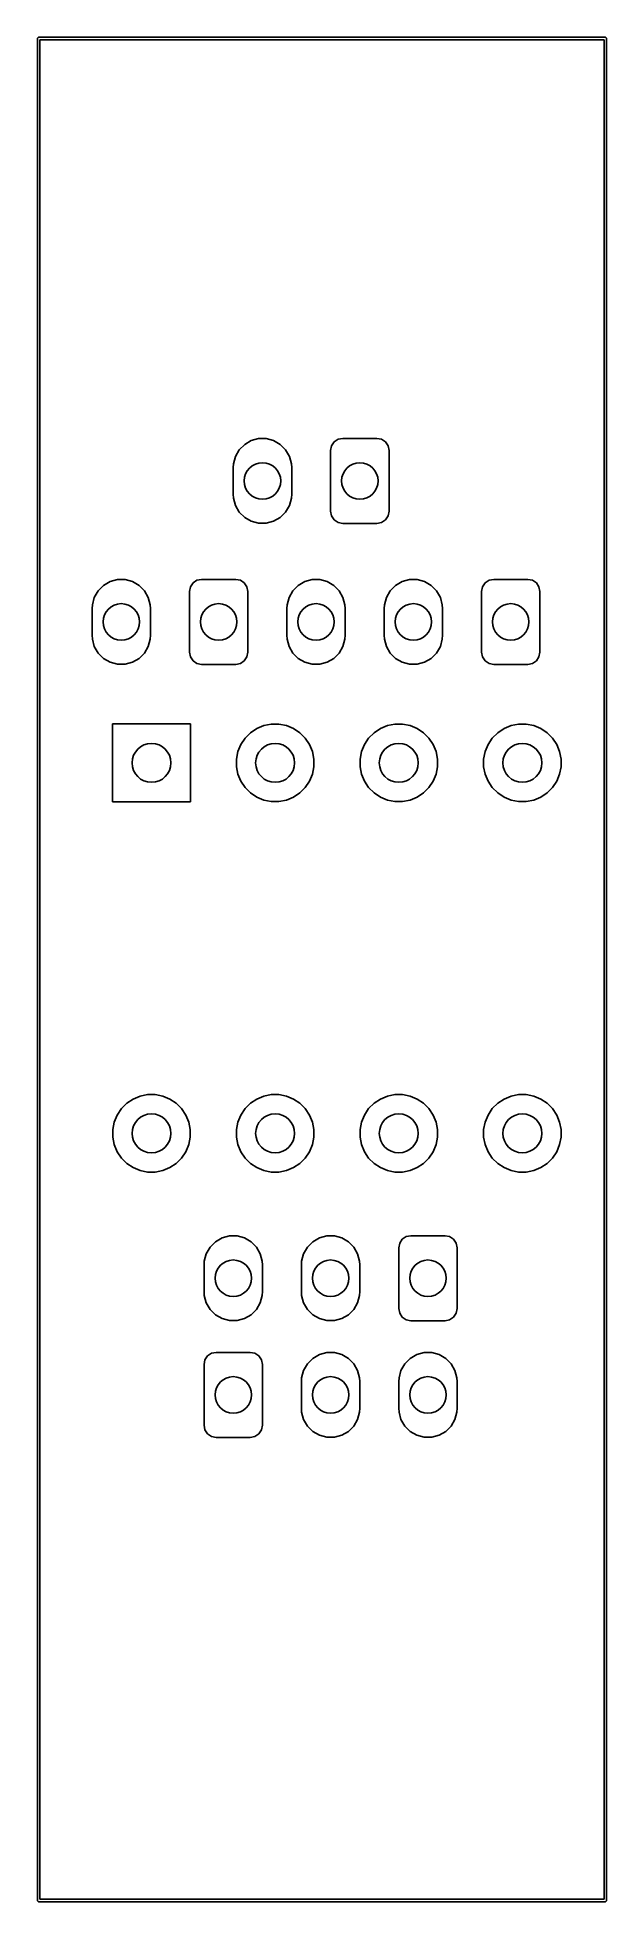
# Model space of a CAD drawing. Extents: x 144.8 to 156.5, y -78.8 to -40.5.
import ezdxf

# ---------------------------------------------------------------- set-up
doc = ezdxf.new("R2010")
doc.units = 0
doc.layers.add('BLACK', color=7, linetype='CONTINUOUS')

msp = doc.modelspace()

# ---------------------------------------------------------------- linework, layer by layer
at = {"layer": 'BLACK', "linetype": 'CONTINUOUS'}
for p, q in [((144.775, -40.5), (144.776903, -40.490433)), ((144.775, -78.8), (144.775, -40.5)), ((144.776903, -40.490433), (144.790433, -40.476903)), ((144.790433, -40.476903), (144.8, -40.475)), ((144.8, -40.475), (156.446071, -40.475)), ((144.825, -40.525), (144.825, -78.775)), ((156.421071, -40.525), (144.825, -40.525)), ((156.421071, -78.775), (156.421071, -40.525)), ((156.446071, -40.475), (156.455638, -40.476903)), ((156.455638, -40.476903), (156.469168, -40.490433)), ((156.469168, -40.490433), (156.471071, -40.5)), ((156.471071, -40.5), (156.471071, -78.8)), ((148.845672, -49.09539), (148.923988, -48.959743)), ((148.923988, -48.959743), (149.034743, -48.848988)), ((149.034743, -48.848988), (149.17039, -48.770672)), ((149.17039, -48.770672), (149.321684, -48.730133)), ((149.321684, -48.730133), (149.478316, -48.730133)), ((149.478316, -48.730133), (149.62961, -48.770672)), ((149.62961, -48.770672), (149.765257, -48.848988)), ((149.765257, -48.848988), (149.876012, -48.959743)), ((149.876012, -48.959743), (149.954328, -49.09539)), ((150.8, -48.975), (150.81903, -48.879329)), ((150.8, -50.225), (150.8, -48.975)), ((150.81903, -48.879329), (150.873223, -48.798223)), ((150.873223, -48.798223), (150.954329, -48.74403)), ((150.954329, -48.74403), (151.05, -48.725)), ((151.05, -48.725), (151.75, -48.725)), ((151.75, -48.725), (151.845671, -48.74403)), ((151.845671, -48.74403), (151.926777, -48.798223)), ((151.926777, -48.798223), (151.98097, -48.879329)), ((151.98097, -48.879329), (152, -48.975)), ((152, -48.975), (152, -50.225)), ((148.8, -49.325), (148.805133, -49.246684)), ((148.8, -49.875), (148.8, -49.325)), ((148.805133, -49.246684), (148.845672, -49.09539)), ((149.954328, -49.09539), (149.994867, -49.246684)), ((149.994867, -49.246684), (150, -49.325)), ((150, -49.325), (150, -49.875)), ((148.805133, -49.953316), (148.8, -49.875)), ((148.845672, -50.10461), (148.805133, -49.953316)), ((148.923988, -50.240257), (148.845672, -50.10461)), ((149.954328, -50.10461), (149.876012, -50.240257)), ((149.994867, -49.953316), (149.954328, -50.10461)), ((150, -49.875), (149.994867, -49.953316)), ((150.81903, -50.320671), (150.8, -50.225)), ((152, -50.225), (151.98097, -50.320671)), ((149.034743, -50.351012), (148.923988, -50.240257)), ((149.17039, -50.429328), (149.034743, -50.351012)), ((149.321684, -50.469867), (149.17039, -50.429328)), ((149.478316, -50.469867), (149.321684, -50.469867)), ((149.62961, -50.429328), (149.478316, -50.469867)), ((149.765257, -50.351012), (149.62961, -50.429328)), ((149.876012, -50.240257), (149.765257, -50.351012)), ((150.873223, -50.401777), (150.81903, -50.320671)), ((150.954329, -50.45597), (150.873223, -50.401777)), ((151.05, -50.475), (150.954329, -50.45597)), ((151.75, -50.475), (151.05, -50.475)), ((151.845671, -50.45597), (151.75, -50.475)), ((151.926777, -50.401777), (151.845671, -50.45597)), ((151.98097, -50.320671), (151.926777, -50.401777)), ((146.023988, -51.859743), (146.134743, -51.748988)), ((146.134743, -51.748988), (146.27039, -51.670672)), ((146.27039, -51.670672), (146.421684, -51.630133)), ((146.421684, -51.630133), (146.578316, -51.630133)), ((146.578316, -51.630133), (146.72961, -51.670672)), ((146.72961, -51.670672), (146.865257, -51.748988)), ((146.865257, -51.748988), (146.976012, -51.859743)), ((147.91903, -51.779329), (147.973223, -51.698223)), ((147.973223, -51.698223), (148.054329, -51.64403)), ((148.054329, -51.64403), (148.15, -51.625)), ((148.15, -51.625), (148.85, -51.625)), ((148.85, -51.625), (148.945671, -51.64403)), ((148.945671, -51.64403), (149.026777, -51.698223)), ((149.026777, -51.698223), (149.08097, -51.779329)), ((150.023988, -51.859743), (150.134743, -51.748988)), ((150.134743, -51.748988), (150.27039, -51.670672)), ((150.27039, -51.670672), (150.421684, -51.630133)), ((150.421684, -51.630133), (150.578316, -51.630133)), ((150.578316, -51.630133), (150.72961, -51.670672)), ((150.72961, -51.670672), (150.865257, -51.748988)), ((150.865257, -51.748988), (150.976012, -51.859743)), ((152.023988, -51.859743), (152.134743, -51.748988)), ((152.134743, -51.748988), (152.27039, -51.670672)), ((152.27039, -51.670672), (152.421684, -51.630133)), ((152.421684, -51.630133), (152.578316, -51.630133)), ((152.578316, -51.630133), (152.72961, -51.670672)), ((152.72961, -51.670672), (152.865257, -51.748988)), ((152.865257, -51.748988), (152.976012, -51.859743)), ((153.91903, -51.779329), (153.973223, -51.698223)), ((153.973223, -51.698223), (154.054329, -51.64403)), ((154.054329, -51.64403), (154.15, -51.625)), ((154.15, -51.625), (154.85, -51.625)), ((154.85, -51.625), (154.945671, -51.64403)), ((154.945671, -51.64403), (155.026777, -51.698223)), ((155.026777, -51.698223), (155.08097, -51.779329)), ((145.9, -52.225), (145.905133, -52.146684)), ((145.905133, -52.146684), (145.945672, -51.99539)), ((145.945672, -51.99539), (146.023988, -51.859743)), ((146.976012, -51.859743), (147.054328, -51.99539)), ((147.054328, -51.99539), (147.094867, -52.146684)), ((147.094867, -52.146684), (147.1, -52.225)), ((147.9, -51.875), (147.91903, -51.779329)), ((147.9, -53.125), (147.9, -51.875)), ((149.08097, -51.779329), (149.1, -51.875)), ((149.1, -51.875), (149.1, -53.125)), ((149.9, -52.225), (149.905133, -52.146684)), ((149.905133, -52.146684), (149.945672, -51.99539)), ((149.945672, -51.99539), (150.023988, -51.859743)), ((150.976012, -51.859743), (151.054328, -51.99539)), ((151.054328, -51.99539), (151.094867, -52.146684)), ((151.094867, -52.146684), (151.1, -52.225)), ((151.9, -52.225), (151.905133, -52.146684)), ((151.905133, -52.146684), (151.945672, -51.99539)), ((151.945672, -51.99539), (152.023988, -51.859743)), ((152.976012, -51.859743), (153.054328, -51.99539)), ((153.054328, -51.99539), (153.094867, -52.146684)), ((153.094867, -52.146684), (153.1, -52.225)), ((153.9, -51.875), (153.91903, -51.779329)), ((153.9, -53.125), (153.9, -51.875)), ((155.08097, -51.779329), (155.1, -51.875)), ((155.1, -51.875), (155.1, -53.125)), ((145.9, -52.775), (145.9, -52.225)), ((147.1, -52.225), (147.1, -52.775)), ((149.9, -52.775), (149.9, -52.225)), ((151.1, -52.225), (151.1, -52.775)), ((151.9, -52.775), (151.9, -52.225)), ((153.1, -52.225), (153.1, -52.775)), ((145.905133, -52.853316), (145.9, -52.775)), ((145.945672, -53.00461), (145.905133, -52.853316)), ((147.094867, -52.853316), (147.054328, -53.00461)), ((147.1, -52.775), (147.094867, -52.853316)), ((149.905133, -52.853316), (149.9, -52.775)), ((149.945672, -53.00461), (149.905133, -52.853316)), ((151.094867, -52.853316), (151.054328, -53.00461)), ((151.1, -52.775), (151.094867, -52.853316)), ((151.905133, -52.853316), (151.9, -52.775)), ((151.945672, -53.00461), (151.905133, -52.853316)), ((153.094867, -52.853316), (153.054328, -53.00461)), ((153.1, -52.775), (153.094867, -52.853316)), ((146.023988, -53.140257), (145.945672, -53.00461)), ((146.134743, -53.251012), (146.023988, -53.140257)), ((146.27039, -53.329328), (146.134743, -53.251012)), ((146.865257, -53.251012), (146.72961, -53.329328)), ((146.976012, -53.140257), (146.865257, -53.251012)), ((147.054328, -53.00461), (146.976012, -53.140257)), ((147.91903, -53.220671), (147.9, -53.125)), ((147.973223, -53.301777), (147.91903, -53.220671)), ((148.054329, -53.35597), (147.973223, -53.301777)), ((149.026777, -53.301777), (148.945671, -53.35597)), ((149.08097, -53.220671), (149.026777, -53.301777)), ((149.1, -53.125), (149.08097, -53.220671)), ((150.023988, -53.140257), (149.945672, -53.00461)), ((150.134743, -53.251012), (150.023988, -53.140257)), ((150.27039, -53.329328), (150.134743, -53.251012)), ((150.865257, -53.251012), (150.72961, -53.329328)), ((150.976012, -53.140257), (150.865257, -53.251012)), ((151.054328, -53.00461), (150.976012, -53.140257)), ((152.023988, -53.140257), (151.945672, -53.00461)), ((152.134743, -53.251012), (152.023988, -53.140257)), ((152.27039, -53.329328), (152.134743, -53.251012)), ((152.865257, -53.251012), (152.72961, -53.329328)), ((152.976012, -53.140257), (152.865257, -53.251012)), ((153.054328, -53.00461), (152.976012, -53.140257)), ((153.91903, -53.220671), (153.9, -53.125)), ((153.973223, -53.301777), (153.91903, -53.220671)), ((154.054329, -53.35597), (153.973223, -53.301777)), ((155.026777, -53.301777), (154.945671, -53.35597)), ((155.08097, -53.220671), (155.026777, -53.301777)), ((155.1, -53.125), (155.08097, -53.220671)), ((146.421684, -53.369867), (146.27039, -53.329328)), ((146.578316, -53.369867), (146.421684, -53.369867)), ((146.72961, -53.329328), (146.578316, -53.369867)), ((148.15, -53.375), (148.054329, -53.35597)), ((148.85, -53.375), (148.15, -53.375)), ((148.945671, -53.35597), (148.85, -53.375)), ((150.421684, -53.369867), (150.27039, -53.329328)), ((150.578316, -53.369867), (150.421684, -53.369867)), ((150.72961, -53.329328), (150.578316, -53.369867)), ((152.421684, -53.369867), (152.27039, -53.329328)), ((152.578316, -53.369867), (152.421684, -53.369867)), ((152.72961, -53.329328), (152.578316, -53.369867)), ((154.15, -53.375), (154.054329, -53.35597)), ((154.85, -53.375), (154.15, -53.375)), ((154.945671, -53.35597), (154.85, -53.375)), ((146.32, -56.2), (146.32, -54.6)), ((146.32, -54.6), (147.92, -54.6)), ((147.92, -54.6), (147.92, -56.2)), ((149.041592, -54.892485), (149.152485, -54.781592)), ((149.152485, -54.781592), (149.282883, -54.694463)), ((149.282883, -54.694463), (149.427772, -54.634448)), ((149.427772, -54.634448), (149.581586, -54.603852)), ((149.581586, -54.603852), (149.738414, -54.603852)), ((149.738414, -54.603852), (149.892228, -54.634448)), ((149.892228, -54.634448), (150.037117, -54.694463)), ((150.037117, -54.694463), (150.167515, -54.781592)), ((150.167515, -54.781592), (150.278408, -54.892485)), ((151.581592, -54.892485), (151.692485, -54.781592)), ((151.692485, -54.781592), (151.822883, -54.694463)), ((151.822883, -54.694463), (151.967772, -54.634448)), ((151.967772, -54.634448), (152.121586, -54.603852)), ((152.121586, -54.603852), (152.278414, -54.603852)), ((152.278414, -54.603852), (152.432228, -54.634448)), ((152.432228, -54.634448), (152.577117, -54.694463)), ((152.577117, -54.694463), (152.707515, -54.781592)), ((152.707515, -54.781592), (152.818408, -54.892485)), ((154.121592, -54.892485), (154.232485, -54.781592)), ((154.232485, -54.781592), (154.362883, -54.694463)), ((154.362883, -54.694463), (154.507772, -54.634448)), ((154.507772, -54.634448), (154.661586, -54.603852)), ((154.661586, -54.603852), (154.818414, -54.603852)), ((154.818414, -54.603852), (154.972228, -54.634448)), ((154.972228, -54.634448), (155.117117, -54.694463)), ((155.117117, -54.694463), (155.247515, -54.781592)), ((155.247515, -54.781592), (155.358408, -54.892485)), ((148.863852, -55.321586), (148.894448, -55.167772)), ((148.894448, -55.167772), (148.954463, -55.022883)), ((148.954463, -55.022883), (149.041592, -54.892485)), ((150.278408, -54.892485), (150.365537, -55.022883)), ((150.365537, -55.022883), (150.425552, -55.167772)), ((150.425552, -55.167772), (150.456148, -55.321586)), ((151.403852, -55.321586), (151.434448, -55.167772)), ((151.434448, -55.167772), (151.494463, -55.022883)), ((151.494463, -55.022883), (151.581592, -54.892485)), ((152.818408, -54.892485), (152.905537, -55.022883)), ((152.905537, -55.022883), (152.965552, -55.167772)), ((152.965552, -55.167772), (152.996148, -55.321586)), ((153.943852, -55.321586), (153.974448, -55.167772)), ((153.974448, -55.167772), (154.034463, -55.022883)), ((154.034463, -55.022883), (154.121592, -54.892485)), ((155.358408, -54.892485), (155.445537, -55.022883)), ((155.445537, -55.022883), (155.505552, -55.167772)), ((155.505552, -55.167772), (155.536148, -55.321586)), ((148.863852, -55.478414), (148.863852, -55.321586)), ((148.894448, -55.632228), (148.863852, -55.478414)), ((150.456148, -55.478414), (150.425552, -55.632228)), ((150.456148, -55.321586), (150.456148, -55.478414)), ((151.403852, -55.478414), (151.403852, -55.321586)), ((151.434448, -55.632228), (151.403852, -55.478414)), ((152.996148, -55.478414), (152.965552, -55.632228)), ((152.996148, -55.321586), (152.996148, -55.478414)), ((153.943852, -55.478414), (153.943852, -55.321586)), ((153.974448, -55.632228), (153.943852, -55.478414)), ((155.536148, -55.478414), (155.505552, -55.632228)), ((155.536148, -55.321586), (155.536148, -55.478414)), ((148.954463, -55.777117), (148.894448, -55.632228)), ((149.041592, -55.907515), (148.954463, -55.777117)), ((149.152485, -56.018408), (149.041592, -55.907515)), ((150.278408, -55.907515), (150.167515, -56.018408)), ((150.365537, -55.777117), (150.278408, -55.907515)), ((150.425552, -55.632228), (150.365537, -55.777117)), ((151.494463, -55.777117), (151.434448, -55.632228)), ((151.581592, -55.907515), (151.494463, -55.777117)), ((151.692485, -56.018408), (151.581592, -55.907515)), ((152.818408, -55.907515), (152.707515, -56.018408)), ((152.905537, -55.777117), (152.818408, -55.907515)), ((152.965552, -55.632228), (152.905537, -55.777117)), ((154.034463, -55.777117), (153.974448, -55.632228)), ((154.121592, -55.907515), (154.034463, -55.777117)), ((154.232485, -56.018408), (154.121592, -55.907515)), ((155.358408, -55.907515), (155.247515, -56.018408)), ((155.445537, -55.777117), (155.358408, -55.907515)), ((155.505552, -55.632228), (155.445537, -55.777117)), ((147.92, -56.2), (146.32, -56.2)), ((149.282883, -56.105537), (149.152485, -56.018408)), ((149.427772, -56.165552), (149.282883, -56.105537)), ((149.581586, -56.196148), (149.427772, -56.165552)), ((149.738414, -56.196148), (149.581586, -56.196148)), ((149.892228, -56.165552), (149.738414, -56.196148)), ((150.037117, -56.105537), (149.892228, -56.165552)), ((150.167515, -56.018408), (150.037117, -56.105537)), ((151.822883, -56.105537), (151.692485, -56.018408)), ((151.967772, -56.165552), (151.822883, -56.105537)), ((152.121586, -56.196148), (151.967772, -56.165552)), ((152.278414, -56.196148), (152.121586, -56.196148)), ((152.432228, -56.165552), (152.278414, -56.196148)), ((152.577117, -56.105537), (152.432228, -56.165552)), ((152.707515, -56.018408), (152.577117, -56.105537)), ((154.362883, -56.105537), (154.232485, -56.018408)), ((154.507772, -56.165552), (154.362883, -56.105537)), ((154.661586, -56.196148), (154.507772, -56.165552)), ((154.818414, -56.196148), (154.661586, -56.196148)), ((154.972228, -56.165552), (154.818414, -56.196148)), ((155.117117, -56.105537), (154.972228, -56.165552)), ((155.247515, -56.018408), (155.117117, -56.105537)), ((146.501592, -62.512485), (146.612485, -62.401592)), ((146.612485, -62.401592), (146.742883, -62.314463)), ((146.742883, -62.314463), (146.887772, -62.254448)), ((146.887772, -62.254448), (147.041586, -62.223852)), ((147.041586, -62.223852), (147.198414, -62.223852)), ((147.198414, -62.223852), (147.352228, -62.254448)), ((147.352228, -62.254448), (147.497117, -62.314463)), ((147.497117, -62.314463), (147.627515, -62.401592)), ((147.627515, -62.401592), (147.738408, -62.512485)), ((149.041592, -62.512485), (149.152485, -62.401592)), ((149.152485, -62.401592), (149.282883, -62.314463)), ((149.282883, -62.314463), (149.427772, -62.254448)), ((149.427772, -62.254448), (149.581586, -62.223852)), ((149.581586, -62.223852), (149.738414, -62.223852)), ((149.738414, -62.223852), (149.892228, -62.254448)), ((149.892228, -62.254448), (150.037117, -62.314463)), ((150.037117, -62.314463), (150.167515, -62.401592)), ((150.167515, -62.401592), (150.278408, -62.512485)), ((151.581592, -62.512485), (151.692485, -62.401592)), ((151.692485, -62.401592), (151.822883, -62.314463)), ((151.822883, -62.314463), (151.967772, -62.254448)), ((151.967772, -62.254448), (152.121586, -62.223852)), ((152.121586, -62.223852), (152.278414, -62.223852)), ((152.278414, -62.223852), (152.432228, -62.254448)), ((152.432228, -62.254448), (152.577117, -62.314463)), ((152.577117, -62.314463), (152.707515, -62.401592)), ((152.707515, -62.401592), (152.818408, -62.512485)), ((154.121592, -62.512485), (154.232485, -62.401592)), ((154.232485, -62.401592), (154.362883, -62.314463)), ((154.362883, -62.314463), (154.507772, -62.254448)), ((154.507772, -62.254448), (154.661586, -62.223852)), ((154.661586, -62.223852), (154.818414, -62.223852)), ((154.818414, -62.223852), (154.972228, -62.254448)), ((154.972228, -62.254448), (155.117117, -62.314463)), ((155.117117, -62.314463), (155.247515, -62.401592)), ((155.247515, -62.401592), (155.358408, -62.512485)), ((146.323852, -62.941586), (146.354448, -62.787772)), ((146.354448, -62.787772), (146.414463, -62.642883)), ((146.414463, -62.642883), (146.501592, -62.512485)), ((147.738408, -62.512485), (147.825537, -62.642883)), ((147.825537, -62.642883), (147.885552, -62.787772)), ((147.885552, -62.787772), (147.916148, -62.941586)), ((148.863852, -62.941586), (148.894448, -62.787772)), ((148.894448, -62.787772), (148.954463, -62.642883)), ((148.954463, -62.642883), (149.041592, -62.512485)), ((150.278408, -62.512485), (150.365537, -62.642883)), ((150.365537, -62.642883), (150.425552, -62.787772)), ((150.425552, -62.787772), (150.456148, -62.941586)), ((151.403852, -62.941586), (151.434448, -62.787772)), ((151.434448, -62.787772), (151.494463, -62.642883)), ((151.494463, -62.642883), (151.581592, -62.512485)), ((152.818408, -62.512485), (152.905537, -62.642883)), ((152.905537, -62.642883), (152.965552, -62.787772)), ((152.965552, -62.787772), (152.996148, -62.941586)), ((153.943852, -62.941586), (153.974448, -62.787772)), ((153.974448, -62.787772), (154.034463, -62.642883)), ((154.034463, -62.642883), (154.121592, -62.512485)), ((155.358408, -62.512485), (155.445537, -62.642883)), ((155.445537, -62.642883), (155.505552, -62.787772)), ((155.505552, -62.787772), (155.536148, -62.941586)), ((146.323852, -63.098414), (146.323852, -62.941586)), ((146.354448, -63.252228), (146.323852, -63.098414)), ((146.414463, -63.397117), (146.354448, -63.252228)), ((147.885552, -63.252228), (147.825537, -63.397117)), ((147.916148, -63.098414), (147.885552, -63.252228)), ((147.916148, -62.941586), (147.916148, -63.098414)), ((148.863852, -63.098414), (148.863852, -62.941586)), ((148.894448, -63.252228), (148.863852, -63.098414)), ((148.954463, -63.397117), (148.894448, -63.252228)), ((150.425552, -63.252228), (150.365537, -63.397117)), ((150.456148, -63.098414), (150.425552, -63.252228)), ((150.456148, -62.941586), (150.456148, -63.098414)), ((151.403852, -63.098414), (151.403852, -62.941586)), ((151.434448, -63.252228), (151.403852, -63.098414)), ((151.494463, -63.397117), (151.434448, -63.252228)), ((152.965552, -63.252228), (152.905537, -63.397117)), ((152.996148, -63.098414), (152.965552, -63.252228)), ((152.996148, -62.941586), (152.996148, -63.098414)), ((153.943852, -63.098414), (153.943852, -62.941586)), ((153.974448, -63.252228), (153.943852, -63.098414)), ((154.034463, -63.397117), (153.974448, -63.252228)), ((155.505552, -63.252228), (155.445537, -63.397117)), ((155.536148, -63.098414), (155.505552, -63.252228)), ((155.536148, -62.941586), (155.536148, -63.098414)), ((146.501592, -63.527515), (146.414463, -63.397117)), ((146.612485, -63.638408), (146.501592, -63.527515)), ((146.742883, -63.725537), (146.612485, -63.638408)), ((147.627515, -63.638408), (147.497117, -63.725537)), ((147.738408, -63.527515), (147.627515, -63.638408)), ((147.825537, -63.397117), (147.738408, -63.527515)), ((149.041592, -63.527515), (148.954463, -63.397117)), ((149.152485, -63.638408), (149.041592, -63.527515)), ((149.282883, -63.725537), (149.152485, -63.638408)), ((150.167515, -63.638408), (150.037117, -63.725537)), ((150.278408, -63.527515), (150.167515, -63.638408)), ((150.365537, -63.397117), (150.278408, -63.527515)), ((151.581592, -63.527515), (151.494463, -63.397117)), ((151.692485, -63.638408), (151.581592, -63.527515)), ((151.822883, -63.725537), (151.692485, -63.638408)), ((152.707515, -63.638408), (152.577117, -63.725537)), ((152.818408, -63.527515), (152.707515, -63.638408)), ((152.905537, -63.397117), (152.818408, -63.527515)), ((154.121592, -63.527515), (154.034463, -63.397117)), ((154.232485, -63.638408), (154.121592, -63.527515)), ((154.362883, -63.725537), (154.232485, -63.638408)), ((155.247515, -63.638408), (155.117117, -63.725537)), ((155.358408, -63.527515), (155.247515, -63.638408)), ((155.445537, -63.397117), (155.358408, -63.527515)), ((146.887772, -63.785552), (146.742883, -63.725537)), ((147.041586, -63.816148), (146.887772, -63.785552)), ((147.198414, -63.816148), (147.041586, -63.816148)), ((147.352228, -63.785552), (147.198414, -63.816148)), ((147.497117, -63.725537), (147.352228, -63.785552)), ((149.427772, -63.785552), (149.282883, -63.725537)), ((149.581586, -63.816148), (149.427772, -63.785552)), ((149.738414, -63.816148), (149.581586, -63.816148)), ((149.892228, -63.785552), (149.738414, -63.816148)), ((150.037117, -63.725537), (149.892228, -63.785552)), ((151.967772, -63.785552), (151.822883, -63.725537)), ((152.121586, -63.816148), (151.967772, -63.785552)), ((152.278414, -63.816148), (152.121586, -63.816148)), ((152.432228, -63.785552), (152.278414, -63.816148)), ((152.577117, -63.725537), (152.432228, -63.785552)), ((154.507772, -63.785552), (154.362883, -63.725537)), ((154.661586, -63.816148), (154.507772, -63.785552)), ((154.818414, -63.816148), (154.661586, -63.816148)), ((154.972228, -63.785552), (154.818414, -63.816148)), ((155.117117, -63.725537), (154.972228, -63.785552)), ((148.434743, -65.248988), (148.57039, -65.170672)), ((148.57039, -65.170672), (148.721684, -65.130133)), ((148.721684, -65.130133), (148.878316, -65.130133)), ((148.878316, -65.130133), (149.02961, -65.170672)), ((149.02961, -65.170672), (149.165257, -65.248988)), ((150.434743, -65.248988), (150.57039, -65.170672)), ((150.57039, -65.170672), (150.721684, -65.130133)), ((150.721684, -65.130133), (150.878316, -65.130133)), ((150.878316, -65.130133), (151.02961, -65.170672)), ((151.02961, -65.170672), (151.165257, -65.248988)), ((152.273223, -65.198223), (152.354329, -65.14403)), ((152.354329, -65.14403), (152.45, -65.125)), ((152.45, -65.125), (153.15, -65.125)), ((153.15, -65.125), (153.245671, -65.14403)), ((153.245671, -65.14403), (153.326777, -65.198223)), ((148.205133, -65.646684), (148.245672, -65.49539)), ((148.245672, -65.49539), (148.323988, -65.359743)), ((148.323988, -65.359743), (148.434743, -65.248988)), ((149.165257, -65.248988), (149.276012, -65.359743)), ((149.276012, -65.359743), (149.354328, -65.49539)), ((149.354328, -65.49539), (149.394867, -65.646684)), ((150.205133, -65.646684), (150.245672, -65.49539)), ((150.245672, -65.49539), (150.323988, -65.359743)), ((150.323988, -65.359743), (150.434743, -65.248988)), ((151.165257, -65.248988), (151.276012, -65.359743)), ((151.276012, -65.359743), (151.354328, -65.49539)), ((151.354328, -65.49539), (151.394867, -65.646684)), ((152.2, -65.375), (152.21903, -65.279329)), ((152.2, -66.625), (152.2, -65.375)), ((152.21903, -65.279329), (152.273223, -65.198223)), ((153.326777, -65.198223), (153.38097, -65.279329)), ((153.38097, -65.279329), (153.4, -65.375)), ((153.4, -65.375), (153.4, -66.625)), ((148.2, -65.725), (148.205133, -65.646684)), ((148.2, -66.275), (148.2, -65.725)), ((149.394867, -65.646684), (149.4, -65.725)), ((149.4, -65.725), (149.4, -66.275)), ((150.2, -65.725), (150.205133, -65.646684)), ((150.2, -66.275), (150.2, -65.725)), ((151.394867, -65.646684), (151.4, -65.725)), ((151.4, -65.725), (151.4, -66.275)), ((148.205133, -66.353316), (148.2, -66.275)), ((149.4, -66.275), (149.394867, -66.353316)), ((150.205133, -66.353316), (150.2, -66.275)), ((151.4, -66.275), (151.394867, -66.353316)), ((148.245672, -66.50461), (148.205133, -66.353316)), ((148.323988, -66.640257), (148.245672, -66.50461)), ((148.434743, -66.751012), (148.323988, -66.640257)), ((149.276012, -66.640257), (149.165257, -66.751012)), ((149.354328, -66.50461), (149.276012, -66.640257)), ((149.394867, -66.353316), (149.354328, -66.50461)), ((150.245672, -66.50461), (150.205133, -66.353316)), ((150.323988, -66.640257), (150.245672, -66.50461)), ((150.434743, -66.751012), (150.323988, -66.640257)), ((151.276012, -66.640257), (151.165257, -66.751012)), ((151.354328, -66.50461), (151.276012, -66.640257)), ((151.394867, -66.353316), (151.354328, -66.50461)), ((152.21903, -66.720671), (152.2, -66.625)), ((152.273223, -66.801777), (152.21903, -66.720671)), ((153.38097, -66.720671), (153.326777, -66.801777)), ((153.4, -66.625), (153.38097, -66.720671)), ((148.57039, -66.829328), (148.434743, -66.751012)), ((148.721684, -66.869867), (148.57039, -66.829328)), ((148.878316, -66.869867), (148.721684, -66.869867)), ((149.02961, -66.829328), (148.878316, -66.869867)), ((149.165257, -66.751012), (149.02961, -66.829328)), ((150.57039, -66.829328), (150.434743, -66.751012)), ((150.721684, -66.869867), (150.57039, -66.829328)), ((150.878316, -66.869867), (150.721684, -66.869867)), ((151.02961, -66.829328), (150.878316, -66.869867)), ((151.165257, -66.751012), (151.02961, -66.829328)), ((152.354329, -66.85597), (152.273223, -66.801777)), ((152.45, -66.875), (152.354329, -66.85597)), ((153.15, -66.875), (152.45, -66.875)), ((153.245671, -66.85597), (153.15, -66.875)), ((153.326777, -66.801777), (153.245671, -66.85597)), ((148.2, -67.775), (148.21903, -67.679329)), ((148.2, -69.025), (148.2, -67.775)), ((148.21903, -67.679329), (148.273223, -67.598223)), ((148.273223, -67.598223), (148.354329, -67.54403)), ((148.354329, -67.54403), (148.45, -67.525)), ((148.45, -67.525), (149.15, -67.525)), ((149.15, -67.525), (149.245671, -67.54403)), ((149.245671, -67.54403), (149.326777, -67.598223)), ((149.326777, -67.598223), (149.38097, -67.679329)), ((149.38097, -67.679329), (149.4, -67.775)), ((149.4, -67.775), (149.4, -69.025)), ((150.245672, -67.89539), (150.323988, -67.759743)), ((150.323988, -67.759743), (150.434743, -67.648988)), ((150.434743, -67.648988), (150.57039, -67.570672)), ((150.57039, -67.570672), (150.721684, -67.530133)), ((150.721684, -67.530133), (150.878316, -67.530133)), ((150.878316, -67.530133), (151.02961, -67.570672)), ((151.02961, -67.570672), (151.165257, -67.648988)), ((151.165257, -67.648988), (151.276012, -67.759743)), ((151.276012, -67.759743), (151.354328, -67.89539)), ((152.245672, -67.89539), (152.323988, -67.759743)), ((152.323988, -67.759743), (152.434743, -67.648988)), ((152.434743, -67.648988), (152.57039, -67.570672)), ((152.57039, -67.570672), (152.721684, -67.530133)), ((152.721684, -67.530133), (152.878316, -67.530133)), ((152.878316, -67.530133), (153.02961, -67.570672)), ((153.02961, -67.570672), (153.165257, -67.648988)), ((153.165257, -67.648988), (153.276012, -67.759743)), ((153.276012, -67.759743), (153.354328, -67.89539)), ((150.2, -68.125), (150.205133, -68.046684)), ((150.2, -68.675), (150.2, -68.125)), ((150.205133, -68.046684), (150.245672, -67.89539)), ((151.354328, -67.89539), (151.394867, -68.046684)), ((151.394867, -68.046684), (151.4, -68.125)), ((151.4, -68.125), (151.4, -68.675)), ((152.2, -68.125), (152.205133, -68.046684)), ((152.2, -68.675), (152.2, -68.125)), ((152.205133, -68.046684), (152.245672, -67.89539)), ((153.354328, -67.89539), (153.394867, -68.046684)), ((153.394867, -68.046684), (153.4, -68.125)), ((153.4, -68.125), (153.4, -68.675)), ((148.21903, -69.120671), (148.2, -69.025)), ((149.4, -69.025), (149.38097, -69.120671)), ((150.205133, -68.753316), (150.2, -68.675)), ((150.245672, -68.90461), (150.205133, -68.753316)), ((150.323988, -69.040257), (150.245672, -68.90461)), ((151.354328, -68.90461), (151.276012, -69.040257)), ((151.394867, -68.753316), (151.354328, -68.90461)), ((151.4, -68.675), (151.394867, -68.753316)), ((152.205133, -68.753316), (152.2, -68.675)), ((152.245672, -68.90461), (152.205133, -68.753316)), ((152.323988, -69.040257), (152.245672, -68.90461)), ((153.354328, -68.90461), (153.276012, -69.040257)), ((153.394867, -68.753316), (153.354328, -68.90461)), ((153.4, -68.675), (153.394867, -68.753316)), ((148.273223, -69.201777), (148.21903, -69.120671)), ((148.354329, -69.25597), (148.273223, -69.201777)), ((148.45, -69.275), (148.354329, -69.25597)), ((149.15, -69.275), (148.45, -69.275)), ((149.245671, -69.25597), (149.15, -69.275)), ((149.326777, -69.201777), (149.245671, -69.25597)), ((149.38097, -69.120671), (149.326777, -69.201777)), ((150.434743, -69.151012), (150.323988, -69.040257)), ((150.57039, -69.229328), (150.434743, -69.151012)), ((150.721684, -69.269867), (150.57039, -69.229328)), ((150.878316, -69.269867), (150.721684, -69.269867)), ((151.02961, -69.229328), (150.878316, -69.269867)), ((151.165257, -69.151012), (151.02961, -69.229328)), ((151.276012, -69.040257), (151.165257, -69.151012)), ((152.434743, -69.151012), (152.323988, -69.040257)), ((152.57039, -69.229328), (152.434743, -69.151012)), ((152.721684, -69.269867), (152.57039, -69.229328)), ((152.878316, -69.269867), (152.721684, -69.269867)), ((153.02961, -69.229328), (152.878316, -69.269867)), ((153.165257, -69.151012), (153.02961, -69.229328)), ((153.276012, -69.040257), (153.165257, -69.151012)), ((144.776903, -78.809567), (144.775, -78.8)), ((144.790433, -78.823097), (144.776903, -78.809567)), ((144.8, -78.825), (144.790433, -78.823097)), ((156.446071, -78.825), (144.8, -78.825)), ((144.825, -78.775), (156.421071, -78.775)), ((156.455638, -78.823097), (156.446071, -78.825)), ((156.469168, -78.809567), (156.455638, -78.823097)), ((156.471071, -78.8), (156.469168, -78.809567))]:
    msp.add_line(p, q, dxfattribs=at)
at = {"layer": 'BLACK'}
for centre, radius in [((149.4, -49.6), 0.375), ((151.4, -49.6), 0.375), ((146.5, -52.5), 0.375), ((148.5, -52.5), 0.375), ((148.5, -52.5), 0.375), ((150.5, -52.5), 0.375), ((150.5, -52.5), 0.375), ((152.5, -52.5), 0.375), ((152.5, -52.5), 0.375), ((154.5, -52.5), 0.375), ((147.12, -55.4), 0.4), ((149.66, -55.4), 0.4), ((152.2, -55.4), 0.4), ((154.74, -55.4), 0.4), ((147.12, -63.02), 0.4), ((149.66, -63.02), 0.4), ((152.2, -63.02), 0.4), ((154.74, -63.02), 0.4), ((148.8, -66), 0.375), ((150.8, -66), 0.375), ((152.8, -66), 0.375), ((148.8, -68.4), 0.375), ((150.8, -68.4), 0.375), ((152.8, -68.4), 0.375)]:
    msp.add_circle(centre, radius, dxfattribs=at)
at = {"layer": 'WHITE'}
for centre, radius in [((149.4, -49.6), 0.375), ((151.4, -49.6), 0.375), ((146.5, -52.5), 0.375), ((148.5, -52.5), 0.375), ((148.5, -52.5), 0.375), ((150.5, -52.5), 0.375), ((150.5, -52.5), 0.375), ((152.5, -52.5), 0.375), ((152.5, -52.5), 0.375), ((154.5, -52.5), 0.375), ((147.12, -55.4), 0.4), ((149.66, -55.4), 0.4), ((152.2, -55.4), 0.4), ((154.74, -55.4), 0.4), ((147.12, -63.02), 0.4), ((149.66, -63.02), 0.4), ((152.2, -63.02), 0.4), ((154.74, -63.02), 0.4), ((148.8, -66), 0.375), ((150.8, -66), 0.375), ((152.8, -66), 0.375), ((148.8, -68.4), 0.375), ((150.8, -68.4), 0.375), ((152.8, -68.4), 0.375)]:
    msp.add_circle(centre, radius, dxfattribs=at)

doc.saveas('drawing.dxf')
